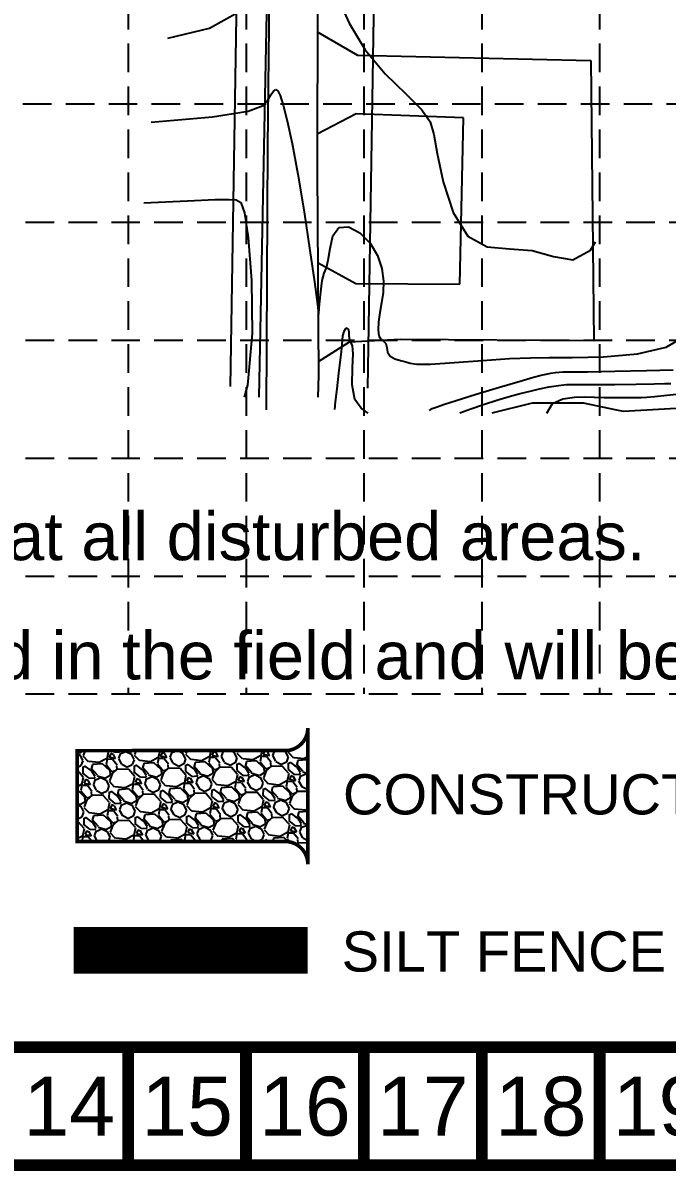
# Model space of a CAD drawing. Extents: x 3769 to 7071, y 3587 to 5652.
# Drawn here: x 4498 to 4780, y 3587 to 4089 of the extents above; entities that cross this region are included whole.
import ezdxf
from ezdxf.enums import TextEntityAlignment as Align

# ---------------------------------------------------------------- set-up
doc = ezdxf.new("R2010")
doc.units = 0
doc.header["$LTSCALE"] = 100
doc.header["$MEASUREMENT"] = 0
doc.linetypes.add('HIDDEN', pattern=[0.375, 0.25, -0.125])
for name, color, linetype in [('ADJACENT', 3, 'CONTINUOUS'), ('BASE', 7, 'CONTINUOUS'), ('CITY-STREET', 252, 'CONTINUOUS'), ('EC', 43, 'CONTINUOUS'), ('GRID', 254, 'HIDDEN'), ('LEGEND', 7, 'CONTINUOUS'), ('P-PARKLT', 7, 'CONTINUOUS'), ('P-PAVRD', 6, 'CONTINUOUS'), ('PC', 43, 'CONTINUOUS')]:
    doc.layers.add(name, color=color, linetype=linetype)
doc.styles.add("L200'", font='ARIAL.TTF', dxfattribs={"height": 0.001968503937008})
doc.styles.get("Standard").update_dxf_attribs({"font": 'ARIAL.TTF'})

msp = doc.modelspace()

# ---------------------------------------------------------------- hatches: boundary and pattern name
at = {"layer": 'LEGEND'}
h = msp.add_hatch(dxfattribs=at)
h.set_pattern_fill('GRAVEL', color=4, scale=15.8649820559998, angle=-43.93425516442545, style=0)
h.set_pattern_definition([(184.0785448355745, (-17653.34070012434, -5865.808533236475), (-190.4683668884594, -14.76347659193701), [2.134411225885988, -211.3070921222822]), (141.0354448355745, (-17655.46970976276, -5865.960340767482), (148.1069733851044, -120.6668408389535), [3.662716677304565, -362.6088399982775]), (88.57614483557452, (-17658.31760138986, -5863.657082569684), (-6.834728644491741, -235.7508635976911), [2.582628698932099, -255.6805584939188]), (223.3394448355745, (-17665.52524246898, -5862.220340778582), (231.5777114278308, 217.4914353382119), [3.335422097489286, -330.2067241915112]), (248.8994448355745, (-17667.9510964069, -5864.509504174015), (74.96677163100277, 192.1376855542952), [3.270645375754639, -323.7943364192069]), (313.3394448355745, (-17669.12855191544, -5867.560856151378), (-217.4914353382118, 231.5777114278308), [3.335422097489287, -330.2067241915113]), (353.7599448355745, (-17666.83938851998, -5869.98671008933), (-258.6007477996226, 28.84999782828051), [4.410925096047571, -436.6812354791044]), (28.32104483557454, (-17662.45460039003, -5870.466149174174), (322.1428238567563, 174.2952887476811), [4.164367409915277, -412.2725163664509]), (77.49534483557453, (-17658.78869424872, -5868.490522530157), (51.69956146282028, 236.5855231972686), [3.346717964713136, -331.3254434011872]), (131.3021448355745, (-17658.06406368368, -5865.22319086352), (114.6669294390921, -132.5089063363255), [3.820795358510543, -187.2188932421064]), (178.4631448355746, (-17660.58589922037, -5862.35285820808), (-258.1834550211406, 6.417387204766147), [4.941116931377031, -489.1709411009134]), (94.87984483557395, (-17654.32461697194, -5873.232154004831), (-13.92888244722291, 145.6031910092989), [1.68646345753483, -166.9605962201406]), (127.5349448355745, (-17654.468078277, -5871.55179619692), (126.508981466554, -165.9492957890814), [3.208486376059232, -317.6409127490028]), (181.0657448355745, (-17656.42283935607, -5869.007519631887), (-11.00764351959477, -11.42495494774027), [2.243641627341526, -20.19282224101992]), (159.2643448355745, (-17655.90166914133, -5866.865990654494), (79.14004879901223, -32.18827963605182), [1.208245303420833, -119.6158566841469]), (247.8671448355745, (-17657.03164494358, -5866.438204388945), (21.59797295530523, 45.28249648415328), [1.708706162377347, -83.72683993122087]), (347.0295448355745, (-17657.67541089842, -5868.021005134719), (56.29013920614627, -10.17296737099999), [2.77524544607399, -89.73270340332219]), (117.6308448355745, (-17654.97098057638, -5868.643905524548), (11.84228525326322, -33.44021817962508), [2.006777445245459, -48.16270628083721]), (332.4552448355745, (-17663.65811676273, -5860.053773123238), (147.2723793319361, -75.80165438532075), [2.811274820323165, -278.316921136186]), (26.4119448355745, (-17661.16549301696, -5861.353824371876), (-166.7838161048547, -81.64398179656175), [2.358504097426987, -233.491413830828]), (249.2643448355745, (-17652.76945255372, -5866.358915242121), (32.18827963605182, 79.14004879901223), [2.416474741859608, -118.4076272457081]), (299.6762448355745, (-17653.62502508484, -5868.618866846648), (-81.22669914758396, 144.351196279176), [2.811274820323164, -278.3169211361859]), (295.5097448355746, (-17670.48285363297, -5867.137242998895), (-35.10954197867891, 77.8880779544327), [2.711008133729246, -132.8394620126612]), (250.8408448355745, (-17669.31531981378, -5869.583962501732), (63.95941108857561, 180.7126192181391), [2.271516400813939, -224.8804568452031]), (22.86714483557454, (-17663.66284315289, -5877.893943055549), (77.88811556742905, 35.10945916976682), [2.416474741859611, -118.4076272457082]), (333.4197448355745, (-17661.43627645229, -5876.954908264664), (-192.5548913640118, 97.39960086050657), [2.659462807029303, -263.2861039717084]), (25.50974483557454, (-17669.26106934492, -5872.500199400074), (-77.8880779544327, -35.10954197867887), [1.355504066864623, -134.1949660795259]), (57.37564483557452, (-17664.34834023763, -5877.233484648721), (32.60564437359346, 56.70742829238534), [0.8089554350354299, -80.08688950316662]), (122.0295448355745, (-17663.91220774609, -5876.552160677014), (23.26724174538551, -44.4478555676824), [3.270645375754635, -62.14234146424835]), (142.0747448355744, (-17665.64681602288, -5873.77938508377), (125.2571438775017, -98.65145477641983), [3.031004821798762, -300.069049003562]), (259.7558448355745, (-17658.66609850861, -5869.049250761767), (10.59030869970738, 33.85755257522599), [2.288079442080402, -54.91392247491171]), (309.2229448355745, (-17659.07301920922, -5871.300856140329), (172.2087984948791, -209.9798691418852), [3.994707291808381, -395.4753396948014]), (17.01114483557456, (-17656.54701055955, -5874.395514711017), (-122.7532909862037, -35.94410352722898), [1.633395092557511, -161.7065901126552]), (46.06574483557452, (-17654.98507537874, -5873.91765108961), (-0.4173112990089521, 22.43259152559309), [0.951898923359988, -14.91308313263981]), (76.3221448355745, (-17665.54508584774, -5873.216483739088), (-31.35376059503626, -124.0051921130607), [2.204026767147718, -218.1993480068346]), (4.078544835574534, (-17665.023915633, -5871.074954761705), (190.4683668884594, 14.76347659193704), [4.268822451771976, -209.1726808963961]), (316.0657448355745, (-17660.76589635612, -5870.77133969963), (22.43259152559309, 0.417311299008955), [4.124895334559949, -11.74008672143985]), (281.3705448355745, (-17657.79540898893, -5873.633326129104), (-37.19587296785988, 190.051096188227), [2.508475772802354, -248.3389111276483]), (210.1203448355745, (-17657.30085291553, -5876.092564970924), (-55.45551199482713, -34.6921682014923), [2.309973117317684, -113.1888413983871]), (163.7117448355745, (-17659.29892058788, -5877.251752564094), (-327.1505149676611, 94.89551375389779), [3.761031971105568, -372.342783873751]), (131.4918448355745, (-17662.90900079692, -5876.1968927957), (-137.5167918522581, 154.524219634315), [3.978921634662694, -393.9128134770913])])
edge = h.paths.add_edge_path()
edge.add_line((4622.944297678791, 3721.154319106342), (4622.944297678791, 3780.654355324657))
edge.add_arc((4613.027626968652, 3780.654355324641), 9.916670710139442, -89.96094406197068, 9.458744898438454e-11, ccw=False)
edge.add_line((4613.034386713436, 3770.737686918408), (4522.154177987568, 3770.729455296175))
edge.add_line((4522.154177987568, 3770.729455296175), (4522.154177987568, 3731.033038136867))
edge.add_line((4522.154177987568, 3731.033038136867), (4613.020867223917, 3731.070987512534))
edge.add_arc((4613.027626968688, 3721.154319106337), 9.916670710102569, 2.631850293255411e-11, 90.03905593795588, ccw=False)

# ---------------------------------------------------------------- linework, layer by layer
at = {"layer": 'ADJACENT', "color": 7}
for p, q in [((4596.995769536442, 4433.230834584656), (4589.016276131631, 3929.789153411728)), ((4656.221803078321, 4383.924326198941), (4649.011787710921, 3929.030503533776))]:
    msp.add_line(p, q, dxfattribs=at)
at = {"layer": 'BASE', "const_width": 5.149999999999935}
for points in [[(3771.926727309643, 3589.722248065352), (7067.926727309602, 3589.722248065352), (7067.926727309602, 5649.722248065326), (3771.926727309643, 5649.722248065326)], [(3823.426727309643, 3641.222248065351), (7016.426727309602, 3641.222248065351), (7016.426727309602, 5598.222248065326), (3823.426727309643, 5598.222248065326)]]:
    msp.add_lwpolyline(points, close=True, dxfattribs=at)
for points in [[(4544.426727309634, 3589.722248065352), (4544.426727309634, 3641.222248065351)], [(4595.926727309633, 3589.722248065352), (4595.926727309633, 3641.222248065351)], [(4647.426727309632, 3589.722248065352), (4647.426727309632, 3641.222248065351)], [(4698.926727309631, 3589.722248065352), (4698.926727309631, 3641.222248065351)], [(4750.426727309631, 3589.722248065352), (4750.426727309631, 3641.222248065351)]]:
    msp.add_lwpolyline(points, dxfattribs=at)
at = {"layer": 'CITY-STREET', "color": 7}
msp.add_line((4601.619900448741, 3925.080096100204), (4610.047781322458, 4350.622307897299), dxfattribs=at)
msp.add_line((4601.619900448741, 3925.080096100204), (4610.047781322458, 4350.622307897299), dxfattribs=at)
at = {"layer": 'EC', "color": 44}
for p, q in [((4635.905948263298, 4099.827271447615, 714), (4641.008801475487, 4088.486487122984, 714)), ((4580.001899350969, 4086.216858698208, 714), (4592.492830195073, 4093.208926822909, 714)), ((4561.744147910264, 4081.863837411598, 714), (4580.001899350969, 4086.216858698208, 714)), ((4641.008801475487, 4088.486487122984, 714), (4647.983330126115, 4076.766979876643, 714)), ((4647.983330126115, 4076.766979876643, 714), (4656.764611849655, 4066.27812787527, 714)), ((4656.764611849655, 4066.27812787527, 714), (4665.696648949986, 4057.492904301819, 714)), ((4605.520575753304, 4054.919729682417, 712), (4606.749318437057, 4057.071612907418, 712)), ((4606.749318437057, 4057.071612907418, 712), (4607.869180685079, 4058.658310277686, 712)), ((4607.869180685079, 4058.658310277686, 712), (4608.888012056846, 4059.384639841953, 712)), ((4608.888012056846, 4059.384639841953, 712), (4609.841064466346, 4058.920936159936, 712)), ((4609.841064466346, 4058.920936159936, 712), (4610.884424447273, 4056.812405878262, 712)), ((4610.884424447273, 4056.812405878262, 712), (4612.205667541313, 4052.574701584205, 712)), ((4665.696648949986, 4057.492904301819, 714), (4672.725494745467, 4050.604184843207, 714)), ((4596.814409828386, 4049.943915387704, 712), (4603.439708896867, 4052.481674488528, 712)), ((4603.439708896867, 4052.481674488528, 712), (4605.520575753304, 4054.919729682417, 712)), ((4612.205667541313, 4052.574701584205, 712), (4613.951497700355, 4045.731190346873, 712)), ((4554.429893170527, 4045.241911060457, 712), (4581.210959793773, 4047.475857242098, 712)), ((4581.210959793773, 4047.475857242098, 712), (4596.814409828386, 4049.943915387704, 712)), ((4672.725494745467, 4050.604184843207, 714), (4676.445685370166, 4045.368461137464, 714)), ((4613.951497700355, 4045.731190346873, 712), (4616.099430126003, 4035.853199290679, 712)), ((4676.445685370166, 4045.368461137464, 714), (4678.051001601814, 4039.814598626526, 714)), ((4678.051001601814, 4039.814598626526, 714), (4679.383689579969, 4031.534078850956, 714)), ((4616.099430126003, 4035.853199290679, 712), (4618.58807322334, 4022.517735424091, 712)), ((4679.383689579969, 4031.534078850956, 714), (4682.014835854793, 4019.200280519232, 714)), ((4618.58807322334, 4022.517735424091, 712), (4621.294722173401, 4005.971977888174, 712)), ((4682.014835854793, 4019.200280519232, 714), (4686.433626374343, 4005.799120929914, 714)), ((4621.294722173401, 4005.971977888174, 712), (4623.847931061768, 3989.115850978804, 712)), ((4686.433626374343, 4005.799120929914, 714), (4692.858982628758, 3995.392398006221, 714)), ((4633.917815086568, 3995.496079009361, 712), (4636.446554736014, 3999.183508031136, 712)), ((4636.446554736014, 3999.183508031136, 712), (4640.625184581751, 3999.469624460876, 712)), ((4640.625184581751, 3999.469624460876, 712), (4645.590319303664, 3996.855572779191, 712)), ((4645.590319303664, 3996.855572779191, 712), (4650.158751297125, 3992.371159649323, 712)), ((4632.630025851139, 3990.01871980233, 712), (4633.917815086568, 3995.496079009361, 712)), ((4650.158751297125, 3992.371159649323, 712), (4653.384822913216, 3986.961032947663, 712)), ((4692.858982628758, 3995.392398006221, 714), (4701.30707307417, 3990.797258636472, 714)), ((4746.476734612873, 3989.23770181689, 714), (4748.574360321072, 3992.97966311924, 714)), ((4623.847931061768, 3989.115850978804, 712), (4625.81690554142, 3975.51741652857, 712)), ((4631.85549462044, 3984.895456938476, 712), (4632.630025851139, 3990.01871980233, 712)), ((4653.384822913216, 3986.961032947663, 712), (4655.252062065481, 3981.228572049479, 712)), ((4701.30707307417, 3990.797258636472, 714), (4710.984879191826, 3989.84221217217, 714)), ((4710.984879191826, 3989.84221217217, 714), (4720.895559771005, 3989.107134990898, 714)), ((4720.895559771005, 3989.107134990898, 714), (4730.207079719899, 3986.477226013079, 714)), ((4730.207079719899, 3986.477226013079, 714), (4738.739507328901, 3985.052097564048, 714)), ((4738.739507328901, 3985.052097564048, 714), (4746.476734612873, 3989.23770181689, 714)), ((4630.093600782253, 3979.244345534336, 712), (4631.012527510749, 3981.63867271936, 712)), ((4631.012527510749, 3981.63867271936, 712), (4631.85549462044, 3984.895456938476, 712)), ((4655.252062065481, 3981.228572049479, 712), (4655.981494263599, 3975.688997998725, 712)), ((4628.549315415313, 3971.105057377167, 712), (4629.236259183398, 3976.08082638878, 712)), ((4629.236259183398, 3976.08082638878, 712), (4630.093600782253, 3979.244345534336, 712)), ((4625.81690554142, 3975.51741652857, 712), (4626.89828951219, 3967.737358835751, 712)), ((4628.044947949604, 3965.645028213942, 712), (4628.549315415313, 3971.105057377167, 712)), ((4655.981494263599, 3975.688997998725, 712), (4655.822028708097, 3970.736026694818, 712)), ((4626.89828951219, 3967.737358835751, 712), (4627.306461193748, 3964.305712600744, 712)), ((4655.142985819897, 3966.270197459912, 712), (4654.344499442866, 3962.066492723928, 712)), ((4655.822028708097, 3970.736026694818, 712), (4655.142985819897, 3966.270197459912, 712)), ((4627.306461193748, 3964.305712600744, 712), (4627.382254657236, 3962.746152293631, 712)), ((4627.382254657236, 3962.746152293631, 712), (4627.418560332685, 3961.216285666964, 712)), ((4627.418560332685, 3961.216285666964, 712), (4627.510337929672, 3960.400559687776, 712)), ((4627.510337929672, 3960.400559687776, 712), (4627.705603364128, 3961.617337156893, 712)), ((4627.705603364128, 3961.617337156893, 712), (4628.044947949604, 3965.645028213942, 712)), ((4654.344499442866, 3962.066492723928, 712), (4653.778718063524, 3958.015750023191, 712)), ((4653.778718063524, 3958.015750023191, 712), (4653.615463260354, 3954.450056139949, 712)), ((4653.615463260354, 3954.450056139949, 712), (4653.976588705043, 3951.81835281075, 712)), ((4653.976588705043, 3951.81835281075, 712), (4654.892366278244, 3950.365148958432, 712)), ((4779.542315393353, 3946.92518346025, 712), (4787.468747585163, 3951.636565710772, 712)), ((4654.892366278244, 3950.365148958432, 712), (4656.023898216201, 3949.526273238185, 712)), ((4656.023898216201, 3949.526273238185, 712), (4656.936757928522, 3948.536190844726, 712)), ((4656.936757928522, 3948.536190844726, 712), (4657.377453564671, 3946.853243324496, 712)), ((4657.377453564671, 3946.853243324496, 712), (4657.80007759093, 3944.822558235001, 712)), ((4766.956523327677, 3944.067400564955, 712), (4779.542315393353, 3946.92518346025, 712)), ((4657.80007759093, 3944.822558235001, 712), (4658.838639912237, 3943.01215709003, 712)), ((4658.838639912237, 3943.01215709003, 712), (4660.897567146304, 3941.844045946847, 712)), ((4660.897567146304, 3941.844045946847, 712), (4663.466777626339, 3941.146100740958, 712)), ((4663.466777626339, 3941.146100740958, 712), (4665.806571492122, 3940.598182256578, 712)), ((4686.812429137179, 3940.177515421326, 712), (4699.305262745804, 3941.147633165348, 712)), ((4699.305262745804, 3941.147633165348, 712), (4711.084482067184, 3941.97418333042, 712)), ((4711.084482067184, 3941.97418333042, 712), (4720.177946595553, 3942.322533546258, 712)), ((4720.177946595553, 3942.322533546258, 712), (4728.388890115272, 3942.362238870225, 712)), ((4728.388890115272, 3942.362238870225, 712), (4738.46396859658, 3942.393409253485, 712)), ((4738.46396859658, 3942.393409253485, 712), (4752.11960587028, 3942.769142747714, 712)), ((4752.11960587028, 3942.769142747714, 712), (4766.956523327677, 3944.067400564955, 712)), ((4665.806571492122, 3940.598182256578, 712), (4667.640203151115, 3939.988088051559, 712)), ((4667.640203151115, 3939.988088051559, 712), (4670.536570466486, 3939.525469012382, 712)), ((4670.536570466486, 3939.525469012382, 712), (4676.525508420054, 3939.526947858004, 712)), ((4676.525508420054, 3939.526947858004, 712), (4686.812429137179, 3940.177515421326, 712))]:
    msp.add_line(p, q, dxfattribs=at)
at = {"layer": 'EC', "color": 5}
for p, q in [((4757.106053868727, 3930.66127314306, 708), (4766.416308552279, 3930.823811549861, 708)), ((4766.416308552279, 3930.823811549861, 708), (4774.258175984771, 3930.976975419838, 708)), ((4774.258175984771, 3930.976975419838, 708), (4778.948306721524, 3931.058133712487, 708)), ((4778.948306721524, 3931.058133712487, 708), (4781.568106990907, 3931.138424122184, 708)), ((4710.920827799932, 3925.321503207433, 708), (4715.73696763419, 3926.662654241199, 708)), ((4715.73696763419, 3926.662654241199, 708), (4720.058080934687, 3927.777410197827, 708)), ((4720.058080934687, 3927.777410197827, 708), (4724.196272193687, 3928.726333328297, 708)), ((4724.196272193687, 3928.726333328297, 708), (4728.367206761257, 3929.545665271216, 708)), ((4728.367206761257, 3929.545665271216, 708), (4732.391969317883, 3930.184520779851, 708)), ((4732.391969317883, 3930.184520779851, 708), (4735.993292969625, 3930.572728141981, 708)), ((4735.993292969625, 3930.572728141981, 708), (4739.161603157708, 3930.67744945364, 708)), ((4739.161603157708, 3930.67744945364, 708), (4742.955252194181, 3930.624233043926, 708)), ((4742.955252194181, 3930.624233043926, 708), (4748.700319632922, 3930.57796074495, 708)), ((4748.700319632922, 3930.57796074495, 708), (4757.106053868727, 3930.66127314306, 708)), ((4774.422228080422, 3925.363257319195, 706), (4779.806648944244, 3925.913370002997, 706)), ((4779.806648944244, 3925.913370002997, 706), (4786.791805725488, 3926.66357646741, 706)), ((4694.156366246768, 3920.055281332868, 708), (4699.671034871591, 3921.936323586462, 708)), ((4699.671034871591, 3921.936323586462, 708), (4705.436111851288, 3923.723981389081, 708)), ((4703.484149568112, 3918.185204244984, 702.7215), (4721.089361903802, 3922.627627526306, 702.7215)), ((4703.484149568112, 3918.185204244984, 702.7215), (4721.089361903802, 3922.627627526306, 702.7215)), ((4705.436111851288, 3923.723981389081, 708), (4710.920827799932, 3925.321503207433, 708)), ((4721.089361903802, 3922.627627526306, 702.7215), (4743.256862467265, 3922.634752382244, 702.7215)), ((4721.089361903802, 3922.627627526306, 702.7215), (4743.256862467265, 3922.634752382244, 702.7215)), ((4727.353076765459, 3918.144627846496, 706), (4729.755545726627, 3922.333336942864, 706)), ((4729.755545726627, 3922.333336942864, 706), (4734.305787514541, 3924.370234502613, 706)), ((4734.305787514541, 3924.370234502613, 706), (4739.438161767611, 3925.091772114588, 706)), ((4739.438161767611, 3925.091772114588, 706), (4743.944280563536, 3925.231150726287, 706)), ((4743.256862467265, 3922.634752382244, 702.7215), (4757.843464539609, 3919.619721870812, 702.7215)), ((4743.256862467265, 3922.634752382244, 702.7215), (4757.843464539609, 3919.619721870812, 702.7215)), ((4743.944280563536, 3925.231150726287, 706), (4748.048747674857, 3925.107499065164, 706)), ((4748.048747674857, 3925.107499065164, 706), (4752.33441916038, 3924.936677767727, 706)), ((4752.33441916038, 3924.936677767727, 706), (4757.156243223584, 3924.884517389786, 706)), ((4757.156243223584, 3924.884517389786, 706), (4761.948642724872, 3924.922884329791, 706)), ((4760.680658985522, 3919.033116656908, 702.7215), (4791.526037198528, 3920.791058322743, 702.7215)), ((4760.680658985522, 3919.033116656908, 702.7215), (4791.526037198528, 3920.791058322743, 702.7215)), ((4761.948642724872, 3924.922884329791, 706), (4765.917167724864, 3924.975632052707, 706)), ((4765.917167724864, 3924.975632052707, 706), (4768.620995165933, 3924.999447383991, 706)), ((4768.620995165933, 3924.999447383991, 706), (4771.018899056079, 3925.08761161843, 706)), ((4771.018899056079, 3925.08761161843, 706), (4774.422228080422, 3925.363257319195, 706)), ((4689.360181649228, 3918.195703073066, 708), (4694.156366246768, 3920.055281332868, 708)), ((4757.843464539609, 3919.619721870812, 702.7215), (4760.680658985522, 3919.033116656908, 702.7215)), ((4757.843464539609, 3919.619721870812, 702.7215), (4760.680658985522, 3919.033116656908, 702.7215))]:
    msp.add_line(p, q, dxfattribs=at)
at = {"layer": 'GRID', "color": 252, "linetype": 'HIDDEN', "ltscale": 0.5}
for p, q in [((4544.426727309634, 5598.222248065326), (4544.426727309634, 3795.494790951246)), ((4595.926727309633, 5598.222248065326), (4595.926727309633, 3795.494790951246)), ((4647.426727309632, 5598.222248065326), (4647.426727309632, 3795.494790951246)), ((4698.926727309631, 5598.222248065326), (4698.926727309631, 3795.494790951246)), ((4750.426727309631, 5598.222248065326), (4750.426727309631, 3795.494790951246)), ((3823.426727309643, 4053.222248065346), (7016.426727309602, 4053.222248065346)), ((3824.581411106673, 4001.494790951243), (7017.581411106633, 4001.494790951243)), ((3824.581411106673, 3949.994790951244), (7017.581411106633, 3949.994790951244)), ((3824.581411106673, 3898.494790951245), (7017.581411106633, 3898.494790951245)), ((3824.581411106673, 3846.994790951245), (7017.581411106633, 3846.994790951245)), ((3824.581411106673, 3795.494790951246), (7017.581411106633, 3795.494790951246))]:
    msp.add_line(p, q, dxfattribs=at)
at = {"layer": 'LEGEND', "color": 4, "const_width": 1.586498205599981}
msp.add_lwpolyline([(4622.944297678791, 3721.154319106342), (4622.944297678791, 3780.654355324657, -0.4140139244211871), (4613.034386713436, 3770.737686918408), (4522.154177987568, 3770.729455296175), (4522.154177987568, 3731.033038136867), (4613.020867223917, 3731.070987512534, -0.4144132285109485)], format="xyb", close=True, dxfattribs=at)
at = {"layer": 'LEGEND', "color": 200, "const_width": 20.39399999999974}
msp.add_lwpolyline([(4520.573970551131, 3683.522754285095), (4622.90680634513, 3683.522754285095)], dxfattribs=at)
at = {"layer": 'P-PARKLT', "color": 7}
for p, q in [((4627.224774569758, 4084.422432587226, 713.3365), (4644.675216108864, 4074.497368753732, 713.3365)), ((4627.224774569758, 4084.422432587226, 713.3365), (4644.675216108864, 4074.497368753732, 713.3365)), ((4644.675216108864, 4074.497368753732, 713.3365), (4746.646065347899, 4072.16637702675, 713.3365)), ((4644.675216108864, 4074.497368753732, 713.3365), (4746.646065347899, 4072.16637702675, 713.3365)), ((4746.646065347899, 4072.16637702675, 713.3365), (4747.954662800541, 3949.741893010802, 713.3365)), ((4746.646065347899, 4072.16637702675, 713.3365), (4747.954662800541, 3949.741893010802, 713.3365)), ((4644.104079557554, 4048.767417665213, 712.8295), (4627.31379836892, 4040.131133128441, 712.8295)), ((4644.104079557554, 4048.767417665213, 712.8295), (4627.31379836892, 4040.131133128441, 712.8295)), ((4690.875651905169, 4047.016874558339, 712.8295), (4644.104079557554, 4048.767417665213, 712.8295)), ((4690.875651905169, 4047.016874558339, 712.8295), (4644.104079557554, 4048.767417665213, 712.8295)), ((4689.296073726905, 3974.457390837535, 712.8295), (4690.875651905169, 4047.016874558339, 712.8295)), ((4689.296073726905, 3974.457390837535, 712.8295), (4690.875651905169, 4047.016874558339, 712.8295)), ((4627.427118378202, 3983.766570825452, 712.8295), (4643.900301214947, 3974.694692452432, 712.8295)), ((4627.427118378202, 3983.766570825452, 712.8295), (4643.900301214947, 3974.694692452432, 712.8295)), ((4643.900301214947, 3974.694692452432, 712.8295), (4689.296073726905, 3974.457390837535, 712.8295)), ((4643.900301214947, 3974.694692452432, 712.8295), (4689.296073726905, 3974.457390837535, 712.8295)), ((4640.928253380244, 3949.162673188919, 713.3365), (4627.514348082902, 3940.518461561383, 713.3365)), ((4640.928253380244, 3949.162673188919, 713.3365), (4627.514348082902, 3940.518461561383, 713.3365)), ((4663.21951674146, 3950.24380166158, 713.3365), (4640.928253380244, 3949.162673188919, 713.3365)), ((4663.21951674146, 3950.24380166158, 713.3365), (4640.928253380244, 3949.162673188919, 713.3365)), ((4747.954662800541, 3949.741893010802, 713.3365), (4663.21951674146, 3950.24380166158, 713.3365)), ((4747.954662800541, 3949.741893010802, 713.3365), (4663.21951674146, 3950.24380166158, 713.3365))]:
    msp.add_line(p, q, dxfattribs=at)
at = {"layer": 'P-PAVRD', "color": 7}
for p, q in [((4605.444352005456, 4034.451942627124, 718.2035), (4608.479483688996, 4290.328943581833, 718.2035)), ((4605.444352005456, 4034.451942627124, 718.2035), (4608.479483688996, 4290.328943581833, 718.2035)), ((4627.16721822569, 4113.421666807456, 718.6445), (4626.982848414365, 4024.095490694924, 718.6445)), ((4627.16721822569, 4113.421666807456, 718.6445), (4626.982848414365, 4024.095490694924, 718.6445)), ((4604.80815363064, 3919.619556290743, 718.2035), (4605.444352005456, 4034.451942627124, 718.2035)), ((4604.80815363064, 3919.619556290743, 718.2035), (4605.444352005456, 4034.451942627124, 718.2035)), ((4626.982848414365, 4024.095490694924, 718.6445), (4627.525909878305, 3934.763383253272, 718.6445)), ((4626.982848414365, 4024.095490694924, 718.6445), (4627.525909878305, 3934.763383253272, 718.6445)), ((4627.525909878305, 3934.763383253272, 714.4685), (4627.357177436932, 3925.080096100204, 714.4685)), ((4627.525909878305, 3934.763383253272, 714.4685), (4627.357177436932, 3925.080096100204, 714.4685))]:
    msp.add_line(p, q, dxfattribs=at)
at = {"layer": 'PC', "color": 44}
for p, q in [((4570.411433025866, 4010.868759534254, 710), (4582.446149992407, 4011.37780229258, 710)), ((4582.446149992407, 4011.37780229258, 710), (4588.609981361903, 4011.486245118691, 710)), ((4588.609981361903, 4011.486245118691, 710), (4591.574846711103, 4011.223461060174, 710)), ((4591.574846711103, 4011.223461060174, 710), (4593.606738092105, 4010.110830206374, 710)), ((4551.204063667416, 4009.983839573553, 710), (4570.411433025866, 4010.868759534254, 710)), ((4593.606738092105, 4010.110830206374, 710), (4595.3192560204, 4005.656264195828, 710)), ((4595.3192560204, 4005.656264195828, 710), (4596.916161358323, 3994.864750754958, 710)), ((4596.916161358323, 3994.864750754958, 710), (4598.360309805201, 3976.066683853115, 710)), ((4596.916161358323, 3994.864750754958, 710), (4596.916161358323, 3994.864750754958, 710)), ((4598.360309805201, 3976.066683853115, 710), (4598.656075268527, 3952.90199393914, 710)), ((4598.656075268527, 3952.90199393914, 710), (4596.566943944265, 3930.337017552681, 710)), ((4638.137453010422, 3951.948803712163, 710), (4637.874024445932, 3949.921092344618, 710)), ((4638.618973328624, 3953.750674458026, 710), (4638.137453010422, 3951.948803712163, 710)), ((4639.349493936557, 3954.920103225161, 710), (4638.618973328624, 3953.750674458026, 710)), ((4640.132217091393, 3955.298500454258, 710), (4639.349493936557, 3954.920103225161, 710)), ((4640.713470837788, 3954.792279077389, 710), (4640.132217091393, 3955.298500454258, 710)), ((4640.934610988422, 3953.423211133698, 710), (4640.713470837788, 3954.792279077389, 710)), ((4641.004158761205, 3951.677731512752, 710), (4640.934610988422, 3953.423211133698, 710)), ((4641.225663141586, 3950.157634210268, 710), (4641.004158761205, 3951.677731512752, 710)), ((4637.647319895526, 3946.788571786578, 710), (4637.468317118645, 3944.956416769748, 710)), ((4637.741869830562, 3948.13712705381, 710), (4637.647319895526, 3946.788571786578, 710)), ((4637.874024445932, 3949.921092344618, 710), (4637.741869830562, 3948.13712705381, 710)), ((4641.783913578564, 3949.135735756559, 710), (4641.225663141586, 3950.157634210268, 710)), ((4642.395607954109, 3947.565821112671, 710), (4641.783913578564, 3949.135735756559, 710)), ((4642.662649099863, 3944.070628267037, 710), (4642.395607954109, 3947.565821112671, 710)), ((4637.073900460588, 3941.440764838872, 710), (4636.395315681216, 3935.568713433993, 710)), ((4637.468317118645, 3944.956416769748, 710), (4637.073900460588, 3941.440764838872, 710)), ((4637.073900460588, 3941.440764838872, 710), (4637.073900460588, 3941.440764838872, 710)), ((4642.409221930451, 3937.860105288582, 710), (4642.662649099863, 3944.070628267037, 710)), ((4642.357620872384, 3930.491883634658, 710), (4642.409221930451, 3937.860105288582, 710)), ((4636.395315681216, 3935.568713433993, 710), (4635.601567599341, 3928.77153100473, 710)), ((4596.566943944265, 3930.337017552681, 710), (4595.09126917913, 3925.080096100204, 710)), ((4635.601567599341, 3928.77153100473, 710), (4634.925850074848, 3923.006445850674, 710)), ((4643.45536962106, 3924.107752943244, 710), (4642.357620872384, 3930.491883634658, 710)), ((4634.925850074848, 3923.006445850674, 710), (4634.541818117725, 3919.684642205944, 710)), ((4646.204691395907, 3920.263185116743, 710), (4643.45536962106, 3924.107752943244, 710)), ((4649.332484427273, 3918.161277470539, 710), (4646.204691395907, 3920.263185116743, 710))]:
    msp.add_line(p, q, dxfattribs=at)
at = {"layer": 'PC', "color": 43}
for p, q in [((4729.045724001792, 3935.585743445699, 710), (4730.960332165198, 3935.890375322297, 710)), ((4730.960332165198, 3935.890375322297, 710), (4732.673806538866, 3936.074499114671, 710)), ((4732.673806538866, 3936.074499114671, 710), (4734.416042283461, 3936.130101376036, 710)), ((4734.416042283461, 3936.130101376036, 710), (4737.866755952336, 3936.14087976065, 710)), ((4737.866755952336, 3936.14087976065, 710), (4745.066220105449, 3936.219243721241, 710)), ((4745.066220105449, 3936.219243721241, 710), (4757.056846909319, 3936.437011596066, 710)), ((4757.056846909319, 3936.437011596066, 710), (4770.884991679488, 3936.72572116539, 710)), ((4770.884991679488, 3936.72572116539, 710), (4782.599166791802, 3936.977318939119, 710)), ((4706.708726057656, 3929.420638836646, 710), (4715.683355337329, 3932.071413684712, 710)), ((4715.683355337329, 3932.071413684712, 710), (4721.536865345274, 3933.768514326197, 710)), ((4721.536865345274, 3933.768514326197, 710), (4724.905440725284, 3934.68886475273, 710)), ((4724.905440725284, 3934.68886475273, 710), (4727.061625288173, 3935.196311429897, 710)), ((4727.061625288173, 3935.196311429897, 710), (4729.045724001792, 3935.585743445699, 710)), ((4687.729525237399, 3923.672996169652, 710), (4696.53700036733, 3926.373695863926, 710)), ((4696.53700036733, 3926.373695863926, 710), (4706.708726057656, 3929.420638836646, 710)), ((4678.163525394913, 3920.490461170992, 710), (4679.436273574347, 3920.923314578217, 710)), ((4679.436273574347, 3920.923314578217, 710), (4682.222600939436, 3921.891833970762, 710)), ((4682.222600939436, 3921.891833970762, 710), (4687.729525237399, 3923.672996169652, 710)), ((4676.091725421074, 3919.25943157443, 710), (4677.292456473877, 3920.207620342323, 710)), ((4677.292456473877, 3920.207620342323, 710), (4678.163525394913, 3920.490461170992, 710))]:
    msp.add_line(p, q, dxfattribs=at)

# ---------------------------------------------------------------- texts
at = {"layer": 'BASE', "color": 7, "style": "L200'"}
for s, p in [('Stabilization practices are expected to be used at all disturbed areas.', (3880.115202614666, 3853.90491767912)), ('Location of concrete washout will be determined in the field and will be reflected on this Site Map.', (3880.144468616218, 3801.824576903593))]:
    msp.add_text(s, height=20.88553220066325, dxfattribs=at).set_placement(p)
at = {"layer": 'BASE'}
for s, p in [('14', (4518.676727309634, 3615.472248065351)), ('15', (4570.176727309633, 3615.472248065351)), ('16', (4621.676727309633, 3615.472248065351)), ('17', (4673.176727309633, 3615.472248065351)), ('18', (4724.676727309631, 3615.472248065351)), ('19', (4776.176727309631, 3615.472248065351))]:
    msp.add_text(s, height=25.74999999999967, dxfattribs=at).set_placement(p, align=Align.MIDDLE_CENTER)
at = {"layer": 'LEGEND', "style": "L200'"}
for s, p in [('CONSTRUCTION ENTRANCE', (4638.2616797358, 3742.867822613567)), ('SILT FENCE', (4637.70498784467, 3674.25904781287))]:
    msp.add_text(s, height=17.56103192072415, dxfattribs=at).set_placement(p)

doc.saveas('drawing.dxf')
